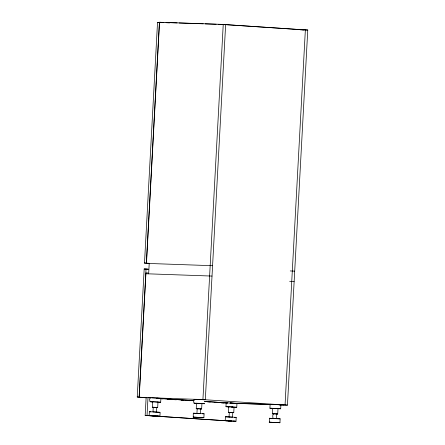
<?xml version="1.0" encoding="UTF-8"?>
<svg xmlns="http://www.w3.org/2000/svg" width="445" height="445" viewBox="0 0 445 445"><rect width="100%" height="100%" fill="white"/><g stroke="black" fill="none" stroke-linecap="round" stroke-linejoin="round"><path stroke-width="0.67" d="M143.44 397.43L137.238 397.018L144.174 268.952L148.107 269.153M144.492 263.056L157.524 22.456L159.393 22.523L146.361 263.117L144.492 263.056L149.119 263.301M146.043 269.014L139.107 397.085L137.238 397.018M146.455 397.83L139.207 397.346L145.954 272.852L148.029 272.991M148.858 263.546L146.466 263.384L159.521 22.25L223.24 24.414L202.926 399.51L205.323 399.671L225.637 24.57L218.017 24.314M148.652 273.836L149.209 263.479M145.165 415.446L231.55 421.126L145.165 415.446L146.132 397.585M147.028 415.508L147.996 397.646L150.076 397.786M150.699 415.752L149.142 415.608L149.353 411.708L160.139 412.298L159.927 416.192L151.812 415.825M152.568 401.863C149.225 403.404 148.769 397.824 150.844 397.741M153.08 407.286L152.301 407.214L152.59 401.791L154.604 401.857M152.991 411.909L153.241 407.264L154.126 407.292M154.754 411.975L156.495 412.098L156.751 407.459L155.878 407.386M156.334 407.47L157.691 407.509L157.986 402.08L155.305 401.896M157.964 402.152L160.684 402.23L160.895 398.331L151.706 397.774M193.258 417.132L193.291 413.205L198.715 413.411M196.512 403.354C193.163 404.894 192.713 399.315 194.788 399.237M197.58 408.816L196.239 408.705L196.534 403.281L204.628 403.721L201.908 403.643M193.08 417.099L203.871 417.683L204.083 413.789L196.935 413.399L197.185 408.76L198.07 408.783M199.149 413.494L200.439 413.589L200.689 408.949L199.399 408.849M200.278 408.961L201.635 409L201.93 403.576L199.944 403.426M226.772 420.803L225.209 420.659L225.42 416.765L236.206 417.349L235.995 421.248L227.885 420.881M228.641 406.914L225.965 406.697L226.177 402.797L236.963 403.387L236.751 407.281L234.031 407.208M229.703 412.376L228.368 412.27L228.663 406.841L230.677 406.908M231.951 412.437L232.763 412.498L232.568 417.154L229.058 416.959L229.314 412.32L230.621 412.365M232.401 412.526L233.764 412.56L234.053 407.136L232.718 407.025M269.331 422.183L269.364 418.255L280.15 418.84L279.938 422.739L269.37 422.188M272.579 408.404L269.909 408.187L270.121 404.288L280.906 404.878L280.695 408.771L277.975 408.699M273.647 413.872L272.312 413.761L272.607 408.332L276.723 408.477M273.508 418.5C272.524 419.207 272.296 412.738 274.137 413.833M275.989 418.634L276.512 418.645L276.762 414L275.894 413.933M276.345 414.017L277.702 414.056L277.997 408.627L276.662 408.516M279.087 404.766L285.05 404.967L305.365 29.871L307.762 30.026L287.448 405.128L279.137 404.844M149.898 401.64L160.684 402.23M157.986 402.08L157.619 402.085M204.644 399.832L195.65 399.265M193.836 403.137L199.26 403.342M152.301 407.214L154.548 407.309M236.963 403.387L236.228 403.387M225.965 406.697L231.389 406.908M196.239 408.705L198.492 408.805M280.906 404.878L280.172 404.878M269.909 408.187L274.615 408.404M149.142 415.608L159.927 416.192M196.935 413.399L197.452 413.411M228.368 412.27L231.778 412.415M204.083 413.789L202.481 413.761M272.312 413.761L274.565 413.856M236.206 417.349L234.61 417.321M225.209 420.659L235.995 421.248M273.002 418.456L274.309 418.5M280.15 418.84L276.128 418.706M269.153 422.155L279.938 422.739M193.275 417.087L203.871 417.683M163.999 22.478L159.521 22.25M166.046 22.55L177.155 22.929M179.107 22.99L190.315 23.374M191.7 23.418L203.17 23.808M205.234 23.88L216.231 24.253M293.216 29.453L297.338 29.598M299.824 29.681L305.365 29.871M293.216 29.531L294.601 29.581M300.141 29.771L307.762 30.026M146.466 263.384L212.577 265.704M290.229 270.933L294.701 271.161M145.904 273.747L212.015 276.067M289.667 281.29L294.139 281.524M139.207 397.346L205.323 399.671M160.161 398.336L156.868 398.197M225.493 402.947L221.337 402.803L223.729 402.964M230.276 403.109L273.97 404.588M229.965 403.176L273.597 404.655M153.23 411.909L154.298 411.953M159.405 412.298L156.112 412.159M235.366 403.359L230.148 403.098M199.916 403.504L200.567 403.537L199.204 403.509M232.045 407.069L232.696 407.097M231.333 407.069L232.729 407.147M198.253 408.777L201.635 409M154.309 407.286L155.706 407.359M274.32 413.828L275.716 413.906M198.019 399.538L199.416 399.616M275.316 408.438L280.695 408.771M231.372 406.947L232.78 406.986M274.092 404.588L270.121 404.288M232.073 406.986L236.751 407.281M275.472 413.906L277.702 414.056M155.461 407.359L157.691 407.509M231.528 412.415L233.764 412.56M197.263 413.5L193.291 413.205M229.392 417.06L225.42 416.765M201.507 417.488L202.308 417.538M277.574 422.539L278.381 422.594M157.563 415.997L158.364 416.047M233.631 421.048L234.437 421.103M223.134 24.464L304.135 29.848M222.472 24.442L303.473 29.826M166.08 22.684L169.545 22.918M157.524 22.456L159.594 22.595M144.174 268.952L148.307 269.225M285.05 404.967L287.448 405.128M202.158 399.543L283.821 404.944M157.002 398.247L194.415 400.728M204.806 401.423L227.668 402.942M230.443 403.126L232.518 403.259M156.523 398.275L193.241 400.711M204.327 401.451L227.189 402.97M161.018 398.798L163.098 398.937M167.259 399.209L170.029 399.399M173.494 399.627L176.27 399.81M181.126 400.133L183.201 400.272M187.362 400.55L190.137 400.734M207.47 401.885L210.24 402.069M214.401 402.341L216.481 402.48M275.639 418.573L276.512 418.645M272.034 418.472L269.364 418.255M227.734 402.942L226.177 402.797M273.386 408.404L272.607 408.332M229.82 412.365L229.314 412.32M199.933 413.544L200.439 413.589M150.911 411.859L149.353 411.708M196.89 403.32L196.534 403.281M229.019 406.88L228.663 406.841M152.946 401.829L152.59 401.791"/></g></svg>
